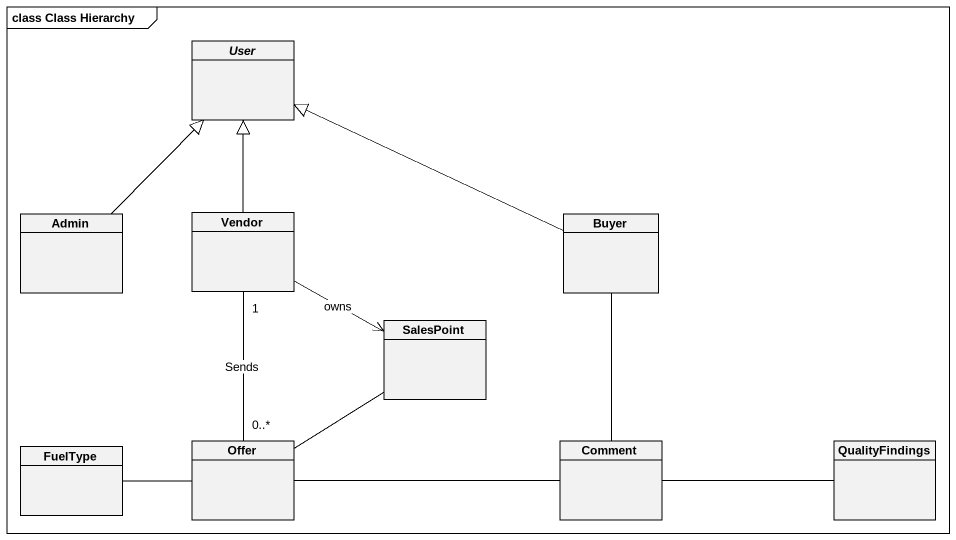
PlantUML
@startuml
mainframe class Class Hierarchy
hide circle
hide empty members
abstract class User
class Admin
class Vendor
class Buyer
class SalesPoint
class Offer
class Comment
class QualityFindings
class FuelType
Admin -up-|> User
Vendor -up-|> User
Vendor -right-> SalesPoint : owns
Vendor "1" -- "0..*" Offer : Sends
Buyer -left-|> User
Buyer -- Comment
Offer -up- SalesPoint
Offer -right- Comment
Comment -right- QualityFindings
FuelType -right- Offer
@enduml
